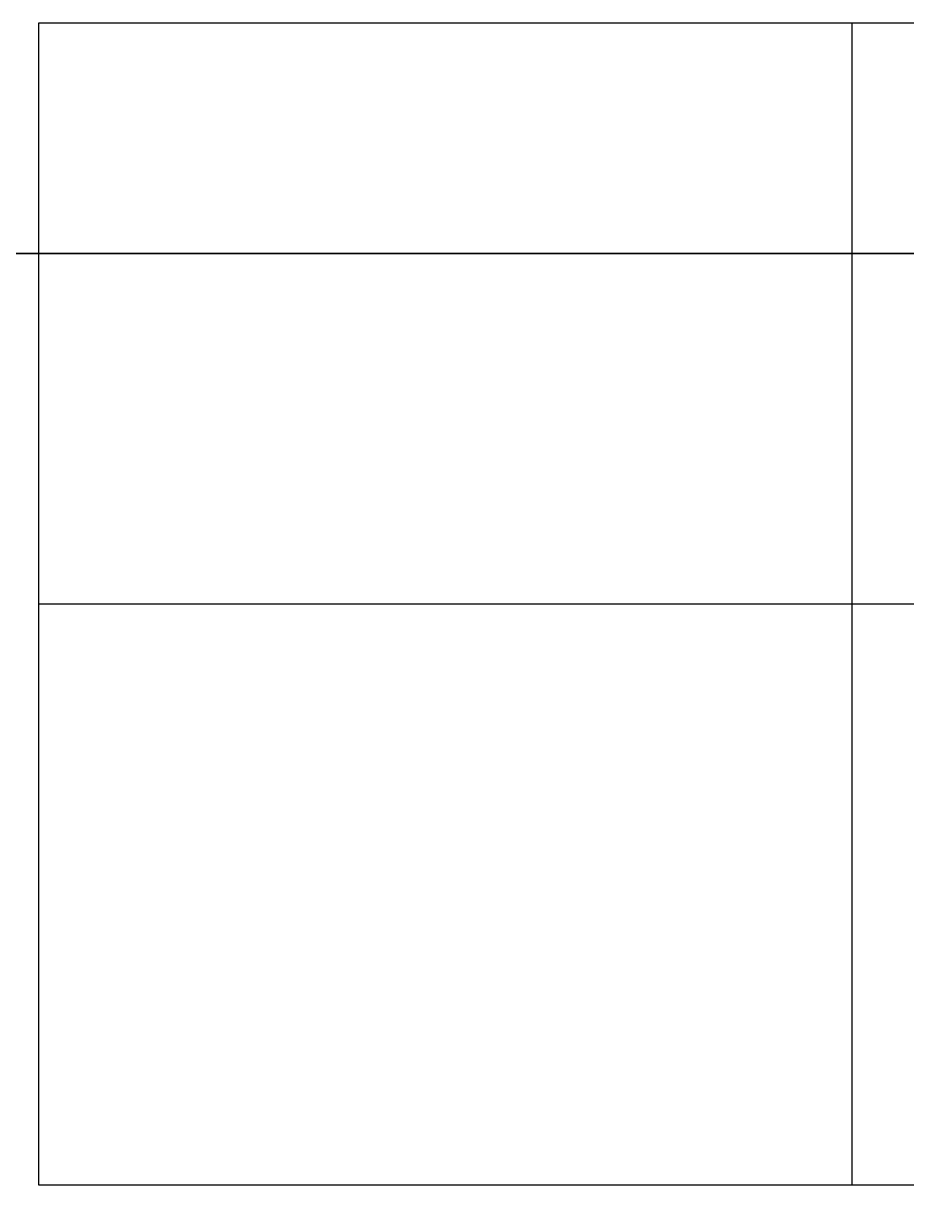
# Model space of a CAD drawing. Header units: millimetres. Extents: x 1.2 to 41.2, y 0.2 to 23.9.
# Drawn here: x 18.164 to 20.064, y 10.042 to 12.542 of the extents above; entities that cross this region are included whole.
import ezdxf

# ---------------------------------------------------------------- set-up
doc = ezdxf.new("R2010")
doc.units = ezdxf.units.MM
doc.layers.add('图层04', color=96, linetype='Continuous', true_color=0x007f00)
doc.layers.add('默认', color=18, linetype='Continuous', true_color=0x000000)

msp = doc.modelspace()

# ---------------------------------------------------------------- linework, layer by layer
at = {"layer": '图层04'}
for p, q in [((19.9467, 10.0416, 1.5816), (19.9467, 12.5416, 1.5816)), ((19.9467, 10.0416, 2.5816), (19.9467, 12.5416, 2.5816)), ((18.1967, 11.2916, 1.5816), (21.6967, 11.2916, 1.5816)), ((18.1967, 11.2916, 2.5816), (21.6967, 11.2916, 2.5816))]:
    msp.add_line(p, q, dxfattribs=at)
for points in [[(18.1967, 12.5416, 1.5816), (18.1967, 11.2916, 1.5816), (18.1967, 10.0416, 1.5816)], [(18.1967, 12.5416, 2.5816), (18.1967, 11.2916, 2.5816), (18.1967, 10.0416, 2.5816)], [(18.1967, 12.5416, 1.5816), (18.1967, 12.5416, 2.0816), (18.1967, 12.5416, 2.5816)], [(21.6967, 12.5416, 1.5816), (19.9467, 12.5416, 1.5816), (18.1967, 12.5416, 1.5816)], [(21.6967, 12.5416, 2.5816), (19.9467, 12.5416, 2.5816), (18.1967, 12.5416, 2.5816)], [(18.1967, 12.5416, 2.0816), (18.1967, 11.2916, 2.0816), (18.1967, 10.0416, 2.0816)], [(21.6967, 12.5416, 2.0816), (19.9467, 12.5416, 2.0816), (18.1967, 12.5416, 2.0816)], [(19.9467, 12.5416, 1.5816), (19.9467, 12.5416, 2.0816), (19.9467, 12.5416, 2.5816)], [(18.1967, 11.2916, 1.5816), (18.1967, 11.2916, 2.0816), (18.1967, 11.2916, 2.5816)], [(18.1967, 10.0416, 1.5816), (18.1967, 10.0416, 2.0816), (18.1967, 10.0416, 2.5816)], [(18.1967, 10.0416, 1.5816), (19.9467, 10.0416, 1.5816), (21.6967, 10.0416, 1.5816)], [(18.1967, 10.0416, 2.5816), (19.9467, 10.0416, 2.5816), (21.6967, 10.0416, 2.5816)], [(18.1967, 10.0416, 2.0816), (19.9467, 10.0416, 2.0816), (21.6967, 10.0416, 2.0816)], [(19.9467, 10.0416, 1.5816), (19.9467, 10.0416, 2.0816), (19.9467, 10.0416, 2.5816)]]:
    msp.add_open_spline(points, degree=2, dxfattribs=at)
at = {"layer": '默认'}
for p, q in [((41.1962, 12.046, -0.0005), (1.1962, 12.046, -0.0005)), ((41.1962, 12.0456, 1.5995), (1.1962, 12.0456, 1.5995))]:
    msp.add_line(p, q, dxfattribs=at)

doc.saveas('drawing.dxf')
